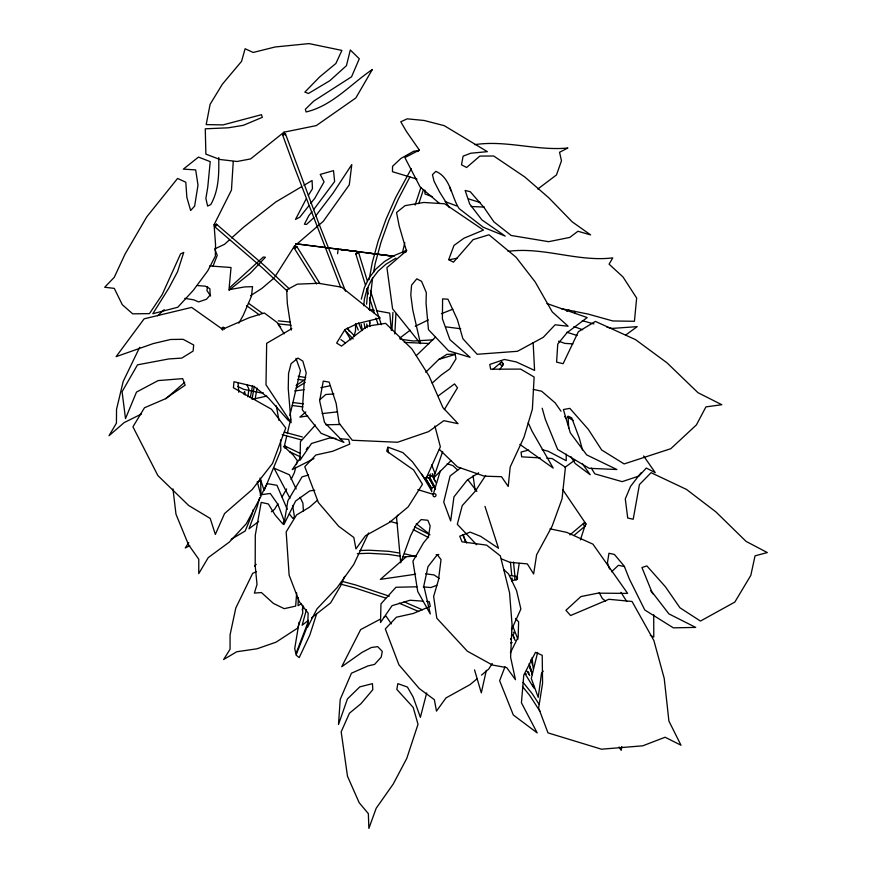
<?xml version="1.0" encoding="UTF-8"?>
<svg xmlns="http://www.w3.org/2000/svg" width="872" height="872" viewBox="0 0 872 872"><rect width="100%" height="100%" fill="white"/><g stroke="black" fill="none" stroke-linecap="round" stroke-linejoin="round"><path stroke-width="1.31" d="M355.58 324.199L355.493 330.717L354.206 335.884M366.589 304.197L368.049 287.618M298.344 597.702L298.028 605.68L301.265 603.827M391.964 329.747L392.934 312.394M394.798 333.922L395.921 313.975M233.249 161.538L231.462 190.074L214.076 224.714L215.537 244.291L215.351 256.085L207.852 270.68L193.29 290.354L177.768 307.271L152.829 313.702L168.797 288.185L177.474 271.879L183.741 252.4L180.559 253.937L162.148 294.682L149.439 313.626L132.686 313.833L122.287 304.71L114.276 288.37L104.684 287.259L114.232 277.361L125.11 253.992L146.79 216.812L177.583 178.444L185.801 182.226L186.859 197.399L190.652 210.479L194.63 206.13L197.999 185.147L195.688 169.909L183.36 169.124L198.478 157.08L210.217 161.647L207.754 187.273L205.879 198.424L207.623 206.075L210.795 204.539C218.894 190.314 219.057 173.528 218.709 157.614M296.665 592.938L295.673 606.105L284.228 608.667L273.437 603.435L261.426 592.546L254.384 593.102L257.011 584.436L255.191 565.634L255.3 535.092L261.208 502.381L268.369 503.983L275.138 515.014L282.953 524.116L283.967 520.344L277.917 504.376L270.266 493.476L261.48 494.675L267.083 483.622L276.969 485.29L287.28 509.401M363.798 305.767L364.365 299.194L367.003 289.166L371.69 279.52L378.197 271.039L385.925 264.227L395.964 258.134M337.573 253.719L338.151 249.196L296.011 243.8M247.877 396.869L248.901 389.13L246.983 384.912M361.302 299.096L364.387 287.575L369.107 277.885L375.887 269.056L384.53 261.502L394.624 255.376L406.439 250.493M515.941 579.727L516.736 579.444L519.222 563.421M621.791 746.508L621.191 750.345L619.087 746.988M207.569 286.517L206.926 290.529L210.653 296.022M254.232 386.438L252.041 399.267M252.945 509.978L252.302 513.75L245.174 531.004L231.145 539.343M255.169 398.711L257.098 388.116M369.139 279.64L372.246 262.701L378.067 241.402L385.947 219.45L395.67 197.508L411.322 168.699M372.627 277.59L369.63 303.968L369.695 310.508M373.576 272.402L375.243 263.322L381.042 242.122L388.781 220.551L398.362 198.98L409.938 176.918M250.297 397.621L252.509 385.947M299.063 622.346L294.736 648.463L295.87 653.847L308.121 621.932M296.883 246.667L294.289 248.237L296.829 246.547L319.85 283.389M486.336 670.35L481.3 692.859L474.532 669.87M402.472 252.738L404.804 242.612M289.831 415.606L300.426 370.589L295.935 358.392M296.393 464.602L297.363 460.667L293.166 454.999L284.218 446.758L286.692 436.196M287.313 433.558L290.714 419.05M537.643 652.387L531.288 678.449L538.231 697.349L541.523 673.249L543.191 671.146M295.739 467.218L294.442 472.45L291.085 479.513M426.691 692.913L420.38 717.307L413.11 696.968L407.442 687.071L397.872 683.648L396.804 689.392L413.208 707.432L418.015 724.272L406.777 758.389L393.228 784.048L376.192 808.257L368.878 828.4L368.344 813.652L359.155 802.665L347.492 776.254L341.181 731.804L349.454 713.198L360.943 703.737L372.813 689.687L372.431 683.659L359.82 686.874L347.438 698.908L338.5 724.469L340.222 699.388L351.438 673.217L367.962 665.925L374.6 664.388L381.217 657.139L382.285 651.395L377.707 646.643L371.374 647.504L362.12 652.321L341.715 666.731L360.67 629.573L380.301 619.174M340.636 287.259L293.864 165.756L282.626 134.986L284.043 133.994L285.526 134.026L318.978 223.875L345.53 291.193M285.526 134.026L282.626 134.986M316.536 614.193L309.8 635.099L299.194 657.619L296.066 655.046L308.394 623.524M259.605 497.825L257.305 506.327L248.989 528.813L258.657 521.456M260.259 495.394L260.924 492.963L260.641 479.698L257.665 482.499M306.464 609.593L302.126 625.257L308.437 620.297M417.819 489.65L433.253 494.337L440.371 470.673M580.403 539.888L585.69 523.516L562.887 489.89M415.116 205.062L420.947 187.415M418.789 203.634L423.378 189.791M442.671 451.511L433.591 477.965L450.911 460.721M302.181 609.909L303.521 606.225M504.997 666.764L499.634 680.705L513.303 714.964L537.185 732.894L521.423 702.767L523.778 675.081L535.517 652.321L542.221 655.319L542.569 683.365L538.613 708.031L547.987 732.872L601.495 749.201L642.751 745.822L665.107 737.243L680.999 745.233L668.9 721.046L664.213 678.351L653.88 640.549L632.026 601.473L608.841 599.293L570.593 615.523L565.917 610.313L580.894 596.568L597.919 593.156L627.633 593.396L592.927 544.15L566.811 532.4L550.003 528.824M510.371 652.834L518.186 637.149L518.6 621.867L515.483 618.39M213.03 266.167L217.248 255.289L215.046 250.024M344.614 576.392L340.581 585.962L330.641 602.857L311.587 617.823M243.637 393.948L244.661 391.539L245.13 394.962M511.504 629.748L520.878 609.038L516.551 590.595L508.507 573.852L503.591 569.438M368.616 533.01L353.76 564.467L337.17 587.564L316.983 608.896L307.489 627.404L308.176 613.212L299.314 601.691L289.123 575.139L286.169 531.876L296.545 514.949L309.571 507.144L317.473 500.19M286.626 488.92L282.059 496.942M139.705 347.263L123.203 381.413L116.532 409.339L116.434 423.149L109.022 435.717L124.097 422.637L141.504 413.982M397.73 515.178L396.553 517.576L400.706 562.8L410.603 535.746L416.064 524.933L421.165 519.592L427.869 520.279L430.158 525.914L428.392 536.858L423.4 542.994L412.925 561.197L417.732 591.499L430.299 613.964L423.825 585.842L427.988 566.647L437.297 554.734L441.025 559.562L438.453 580.087L433.635 596.448L436.796 618.204L467.327 651.199L492.44 665.031L506.719 667.614L515.472 679.702L510.611 657.335L512.038 624.45L509.575 592.895L500.321 555.856L486.609 545.12L462.018 541.828L459.74 536.193L470.095 532.116L480.657 536.345L498.49 548.248L484.985 506.36M238.819 323.174L243.277 315.25L251.441 296.273L252.542 286.681L244.683 286.91L228.998 289.7L231.036 267.508L209.662 265.938M277.928 503.744L274.484 509.412L271.345 511.799M315.664 215.984L333.191 192.941L351.798 164.568L349.291 184.799L323.338 221.27L294.365 246.22L274.822 276.98M306.257 198.772L295.521 219.384L299.783 217.226L308.971 205.618M308.328 195.415L312.459 188.723L312.067 180.515L303.903 185.344M492.233 663.505L488.691 669.118L481.453 675.135M188.755 542.526L185.267 547.987L189.725 545.676M485.65 475.48L475.284 491.176L462.247 505.607L457.31 524.334L476.679 544.717M499.667 369.673L503.384 364.18L501.193 360.834M300.775 457.31L292.229 469.605L313.964 458.628M306.225 449.494L307.772 447.249M157.581 315.773L164.241 309.636M640.964 472.864L630.554 486.369L625.289 498.904L627.72 518.044L633.214 519.243L639.416 484.603L651.09 472.689L686.449 489.399L715.89 511.886L746.061 541.381L767.316 552.565L755.043 555.835L750.814 575.389L734.824 602.083L700.445 621.071L679.964 607.795L665.478 586.867L646.871 565.895L641.945 567.552L651.733 591.608L668.911 613.888L695.703 627.404L673.358 627.851L644.768 609.975L629.322 578.932L624.298 566.244L614.422 554.461L608.939 553.262L607.435 562.887L609.572 568.98M444.339 409.622L457.506 387.778L454.53 383.909L438.365 395.79M310.65 203.514L314.825 198.227L324.068 181.867L320.253 174.4L333.507 170.65L334.63 181.54L313.637 209.651M312.034 211.667L308.83 215.678L304.393 224.213L306.53 224.409L313.844 217.673M254.537 566.375L256.183 564.315M501.738 366.131L503.384 364.18M425.776 372.235L438.442 359.776L446.856 354.337L455.13 354.119L455.98 358.893L449.745 368.954L441.167 375.102L432.196 383.059M315.413 425.046L300.448 441.646L300.001 460.285L311.511 443.467L329.518 438.027L335.905 438.474M433.449 487.241L431.095 488.396L431.684 491.743M416.347 355.602L435.542 337.072M611.512 571.792L618.455 565.285L624.417 566.571M184.657 382.361L165.844 398.766M229.925 287.488L263.29 257.044L265.415 257.24L250.362 273.176L229.02 290.234M229.565 239.789L224.496 244.334L214.61 248.978M231.592 237.969L243.746 227.047L275.912 201.901L301.57 186.728M304.829 379.658L296.099 385.577M305.843 411.922L299.859 417.143L307.729 415.89M319.806 399.725L325.79 394.504L333.922 393.948M406.45 250.831L386.928 267.65L392.574 308.819L420.468 343.644L412.783 310.018L410.788 295.03L411.562 285.155L416.805 278.822L421.568 281.329L426.31 292.621L426.048 303.085L428.468 329.638L448.622 350.871L470.106 357.313L449.93 339.688L442.387 318.792L442.605 298.878L447.957 299.205L457.386 319.61L462.89 338.739L477.148 354.283L517.456 351.296L543.3 337.311L555.093 324.809L568.097 326.215L552.259 311.904L535.212 281.994L516.061 257.24L488.974 234.775L473.115 239.647L453.451 262.189L448.699 259.671L453.974 245.446L463.969 238.209L483.47 230.088L444.655 203.775L423.738 202.468L405.044 205.65L396.542 212.517L399.191 226.022L406.45 250.831L404.968 251.3M274.113 278.026L261.84 288.447L250.526 295.717M492.68 369.499L500.539 362.872M569.917 534.907L583.684 523.309M574.059 535.397L584.85 526.317M284.021 132.173L250.602 158.922L237.053 161.484L219.897 159.489L205.879 154.115L205.269 128.805L228.257 127.813L243.31 125.328L262.319 117.339L261.48 114.69L223.047 124.903L206.195 124.598L210.119 104.302L222.327 84.257L241.555 61.356L245.108 48.734L253.185 52.462L275.16 46.979L309.037 43.6L341.911 50.413L335.884 63.482L319.61 76.965L304.862 92.116L308.459 93.478L329.78 80.736L346.435 65.683L350.315 49.987L359.286 58.784L351.558 76.791L313.811 101.032L305.309 109.305L306.137 111.954C332.243 105.828 350.838 84.017 372.322 69.531L355.863 97.936L316.285 125.601L284.021 132.173L285.297 135.051M417.579 151.543L419.345 150.071L406.516 131.585L400.771 121.786L407.18 118.832L424.13 120.478L444.262 125.666L487.361 151.663L470.836 153.221L463.097 156.132L461.506 164.797L466.618 167.5L479.851 156.088L493.705 156.001L524.77 176.951L548.848 197.846L572.185 221.837L590.617 234.895L577.962 231.254L569.787 237.413L548.652 241.686L511.166 235.473L493.923 221.891L484.113 207.656L470.291 191.742L465.136 190.423L469.714 204.026L481.878 219.886L505.215 236.105L483.317 227.287L459.119 208.593C451.184 196.483 450.737 177.768 435.88 171.381L432.425 174.64L434.071 181.256L439.553 191.938L449.32 207.601M477.322 678.58L470.073 684.607L445.963 697.938L436.469 711.116L434.354 699.682L419.225 688.509L398.929 664.802L385.304 628.93L396.4 617.213L413.274 613.474L430.31 606.334L429.188 601.604L426.637 601.429M460.634 467.85L450.083 475.992L443.728 502.065L450.671 520.966L453.963 496.866L467.316 480.003L478.652 472.82M399.768 338.118L410.145 330.205M537.795 189.039L556.478 174.934L561.481 160.797L559.541 152.262L567.879 148.011C536.771 151.041 505.967 139.891 474.771 144.643M625.922 334.892L637.181 326.64L612.1 328.417L606.901 327.142M565.023 467.316L574.692 460.263M566.735 311.315L568.817 309.822M291.193 329.06L287.324 303.598L286.67 289.896L297.276 284.152L318.574 283.291L341.595 287.171L380.268 318.018L357.237 323.654L344.909 329.594L336.636 343.034L341.497 346.108L367.156 326.215L385.598 323.338L411.9 348.942L428.991 375.821L442.878 407.54L458.051 423.672L443.837 420.675L428.632 431.607L397.556 442.257L352.266 440.251L339.045 423.094L336.167 403.464L329.147 382.089L323.25 381.118L319.653 400.815L324.504 422.43L343.928 442.387L321.158 433.351L302.344 409.829L304.154 383.233L306.203 372.9L302.846 361.139L297.984 358.065L291.074 363.689L288.556 373.38L288.24 388.465L291.095 422.713L265.993 384.792L266.669 343.317L291.684 328.722M296.131 388.029L305.255 382.405M431.553 487.742L432.272 487.295M383.756 617.343L386.067 616.123L391.332 623.883M419.345 150.071L404.881 157.603L420.119 186.968L439.553 203.503M415.279 326.292L428.283 319.926M256.183 571.727L252.651 573.362L235.8 608.013L230.088 634.751L230.055 649.248L223.624 659.537L236.759 651.744L257.022 648.79L276.043 642.173L297.679 628.08L302.748 613.06L302.54 605.288M329.551 385.882L320.863 387.669M441.45 313.713L452.841 309.168M436.818 585.341L430.844 587.543L423.269 586.911M438.605 359.449L455.402 354.392M252.88 399.169L266.799 396.084M308.535 475.022L302.039 476.875L287.88 500.724L283.923 524.562L295.608 501.051L309.8 490.871L314.781 490.249M511.581 580.883L516.736 579.444M528.606 450.05L521.053 452.067L521.674 456.852L540.215 457.876M449.036 259.769L456.972 258.265M322.16 413.579L337.573 411.846M418.734 150.616L413.688 151.259L400.946 158.421L392.553 166.301L392.465 171.719L416.98 179.098M294.66 390.918L304.077 389.751M508.049 251.365C543.267 246.58 577.689 262.145 612.776 257.883L609.081 264.161L622.99 276.947L636.658 298.05L634.424 321.288L612.842 320.961L588.066 314.073L561.11 308.633M415.802 556.074L406.319 556.718L380.388 579.368L415.584 574.223M436.131 554.701L438.834 554.516M432.926 339.862L413.241 340.996L400.03 339.121M263.148 392.662L260.488 392.782L243.648 389.337L237.729 386.47M359.994 550.526L369.009 550.21L388.661 551.311L399.311 552.979M357.357 553.676L368.889 553.273L388.454 554.374L400.368 556.238M325.856 424.806L340.222 424.479M416.827 586.791L395.943 587.27L380.966 603.871L380.519 622.51L392.04 605.691L410.047 600.241L422.811 601.157M429.351 343.514L404.303 342.38M471.12 206.511L484.374 207.078M546.842 458.247L552.139 458.541L565.438 467.207L562.037 498.904L552.118 526.187L536.618 554.788L533.631 573.961L527.32 563.89L509.913 562.32L501.389 558.887M278.299 320.852L290.322 322.095M572.893 343.884L564.936 343.394L558.549 341.181M339.731 438.747L348.669 439.39L349.781 444.11L332.744 451.249L315.871 454.999L304.775 466.705L318.411 502.577L338.696 526.285L353.825 537.468L355.95 548.891L365.444 535.724L389.555 522.383L408.161 506.894L422.473 484.233L413.568 469.91L386.721 451.162L387.855 447.096L402.897 452.612L412.511 461.888L425.492 479.633L440.36 446.813L434.877 425.983M197.279 285.536L205.509 286.212L209.858 288.697L210.185 294.987L206.511 299.238L198.631 301.919L193.737 299.826L184.82 298.366M278.124 323.894L291.03 325.234M295.815 243.757L343.252 249.795M391.692 256.008L393.152 256.194M367.842 252.88L340.614 249.425L359.079 251.823L355.667 251.387M394.209 256.237L367.036 252.88L381.184 254.689M390.394 255.888L338.151 249.196M446.093 326.88L460.754 328.755M292.796 402.504L303.489 403.856M292.284 405.524L302.933 406.864M382.219 254.809L392.128 256.085M425.601 573.82L434.06 574.931L439.401 578.518M404.63 553.818L416.391 556.663M403.028 556.652L405.676 557.066M298.18 376.268L305.756 377.543M297.886 379.32L304.175 380.377M510.087 575.433L516.409 576.556M368.954 309.375L374.143 310.301M376.737 310.77L389.719 313.103L391.386 330.455M533.283 389.413L541.621 391.212L555.126 402.831L560.979 411.192M593.908 323.948L582.322 320.678M542.122 449.625L548.074 451.216L566.222 460.699L566.201 454.149M342.75 581.515L355.798 584.992L389.293 596.165M340.451 584.066L354.784 587.881L385.697 598.072M284.327 432.087L302.377 436.992M282.19 434.681L301.461 439.913M389.893 521.358L397.567 523.527M577.068 335.469L566.898 332.254M468.798 198.958L480.047 202.489M284.218 446.758L286.986 447.652M447.205 463.708L453.015 465.692L457.702 470.139M546.94 303.543L587.194 317.561L567.007 332.701L557.753 344.048L556.598 362.142L563.127 363.678L578.365 331.709L595.402 321.408L635.535 339.644L667.058 362.872L697.96 392.694L721.831 404.728L705.928 406.886L696.434 424.882L670.819 448.688L624.134 463.937L601.68 450.007L588.317 429.351L569.863 408.358L563.399 409.546L570.277 432.785L586.682 454.89L616.875 469.528L589.134 468.297L557.655 449.462L545.294 419.269L542.199 408.238M573.918 326.553L582.638 329.758M432.556 196.821L424.991 193.955L424.828 190.107M445.178 201.596L456.536 205.89M404.085 601.789L422.386 609.811M399.202 603.206L418.691 611.512M414.473 526.797L429.983 534.852M413.241 529.609L428.664 537.621M284.926 446.061L300.426 453.473M289.58 451.685L300.295 456.808M650.349 635.285L653.782 637.083L653.717 614.804M214.076 224.714L215.962 225.717M567.399 417.001L573.22 420.5M367.504 281.493L358.686 252.858L356.921 252.945L355.776 253.752L365.455 285.133M355.82 253.872L358.686 252.858M248.498 303.282L262.483 313.342M246.623 305.69L259.507 314.923M519.897 444.404L553.197 468.09L532.062 431.215L528.203 422.778M340.876 339.611L345.192 342.75M605.659 601.026L602.399 598.617L599.195 592.698M278.582 325.289L280.719 326.88M416.326 523.8L427.803 532.814M216.496 224.213L264.325 265.524L289.351 288.905M214.588 226.611L262.374 267.868L287.368 291.215M439.335 449.353L457.473 466.891L484.32 476.167L501.509 476.712L508.213 486.478L510.196 466.978L523.996 437.232L532.378 409.164L534.133 377.031L520.649 369.096L490.631 369.205L489.781 364.431L504.419 359.46L516.289 361.945L534.58 370.415L533.141 342.652M347.939 329.125L354.305 335.72M345.007 330.488L353.16 338.935M294.365 246.22L295.88 247.822M288.621 420.751L268.38 397.926L254.221 386.558L233.99 381.707L233.413 387.778L271.443 409.219L285.776 427.978L272.511 463.446L252.237 489.497L224.551 513.564L215.34 534.427L210.217 518.437L188.657 505.477L157.876 475.567L132.936 426.822L144.49 407.747L165.059 398.929L185.115 385.195L182.684 378.633L158.148 380.584L136.501 392.084L125.503 418.593L122.08 391.724L137.504 364.834L168.797 358.948L181.768 358.098L193.115 351.078L193.682 345.007L183.142 339.317L170.629 339.481L153.287 343.568L116.107 356.659L144.109 318.836L191.622 307.391L222.556 329.289L249.163 317.702L264.325 312.993L277.231 322.575L284.119 333.78M523.08 682.362L532.323 693.85L538.94 704.096M522.513 686.515L529.871 695.66L539.932 711.247M289.341 513.935L292.872 518.426L294.453 516.834L292.578 505.455M468.002 479.905L476.875 491.427M582.42 463.806L590.202 474.717L575.171 463.501L570.888 456.666M564.642 416.413L566.102 418.506M650.73 590.704L652.932 593.843M643.623 455.958L655.254 472.646L646.305 468.046L638.98 476.014L622.161 481.649L594.835 473.867L591.292 468.079M428.784 477.921L435.379 489.116M425.351 478.227L431.455 488.102M425.253 477.845L431.858 489.072M620.984 592.35L626.728 601.451M294.289 248.237L316.601 283.945M526.961 671.058L529.74 675.56M524.933 673.576L533.239 687.016M347.318 328.101L349.345 331.469M344.767 329.79L350.849 339.895M421.623 474.052L431.738 491.001M430.016 479.556L435.041 488.505M432.043 475.142L436.283 483.099M430.103 477.976L435.564 488.211M462.596 534.787L466.662 543.016M429.471 477.725L431.193 481.3M296.153 489.007L289.395 474.793L274.048 468.166L289.973 498.293M300.099 497.291L302.911 503.209L303.434 511.221M529.871 668.116L531.931 672.824M512.812 634.881L514.338 638.555M432.795 476.003L434.801 480.821M358.621 323.011L361.161 329.115M355.722 323.97L358.261 330.074M512.594 625.791L517.924 639.209M512.725 634.402L515.156 640.506M431.662 464.95L435.063 473.485M532.312 674.459L529.195 663.527M528.094 671.876L529.021 674.405M532.759 684.531L534.155 688.324M465.506 541.959L463.283 534.678M449.592 186.891L450.988 190.946M259.987 478.041L264.161 490.467L280.839 450.257L280.544 439.957M381.358 324.744L370.328 290.43M375.985 318.149L378.088 324.558M574.419 311.293L575.139 313.506M530.885 659.679L532.487 664.671M530.056 667.08L532.465 674.612M366.665 288.937L368.278 294.017M369.488 297.821L374.328 313.048M257.229 481.726L261.077 496.07L246.362 523.647L229.314 542.101L208.234 557.622L198.751 573.613L198.783 559.268L188.483 544.662L175.981 514.207L172.961 488.887M582.463 449.974L579.335 438.235L571.716 417.841L568.043 416.173L568.74 428.272M364.136 323.512L365.117 328.537M361.172 324.264L362.392 330.575M276.326 405.862L278.975 420.446M473.049 475.785L475.164 490.304M387.811 447.445L388.509 452.753M366.774 323.915L367.21 327.719M433.188 493.694L433.253 494.337M513.477 562.058L514.949 576.37M510.425 562.32L511.766 575.367M512.038 577.973L512.311 580.578M532.116 657.488L533.195 668.639M369.51 321.485L369.946 326.564M238.056 382.939L238.797 392.28M369.793 320.972L369.826 323.588M283.792 446.813A1.537 0.741 -64.4 0 1 285.079 446.181A1.537 0.741 -64.4 0 1 284.763 448.088M222.774 330.15A1.537 1.264 78 0 1 222.011 328.243A1.537 1.264 78 0 1 223.483 327.316A1.537 1.264 78 0 1 224.507 329.06M513.303 632.135A1.537 1.297 -26.2 0 1 513.75 633.933A1.537 1.297 -26.2 0 1 511.69 634.576M428.664 475.393A1.537 1.297 -26.4 0 1 430.06 476.755A1.537 1.297 -26.4 0 1 428.25 478.085A1.537 1.297 -26.4 0 1 427.171 476.504M510.567 638.511A1.537 1.297 -26.4 0 1 510.534 639.209M432.24 473.649A1.537 1.297 -26.3 0 1 432.665 475.534A1.537 1.297 -26.3 0 1 430.474 476.003A1.537 1.297 -26.3 0 1 430.441 474.03M291.433 330.041A1.537 1.472 47.3 0 1 291.63 328.559M512.147 642.62A1.537 1.297 -26.6 0 1 510.665 642.795M405.807 252.499A1.537 1.428 67.5 0 1 406.788 250.384M526.263 674.1A1.537 1.297 -26.4 0 1 526.165 673.773M528.574 672.29A1.537 1.297 -26.4 0 1 528.846 672.508M517.597 578.659A1.537 1.504 -79.9 0 1 515.287 579.291A1.537 1.504 -79.9 0 1 515.287 576.861A1.537 1.504 -79.9 0 1 517.597 577.482M585.57 525.685A1.537 1.275 49.9 0 1 583.51 524.781A1.537 1.275 49.9 0 1 584.382 522.971A1.537 1.275 49.9 0 1 586.137 524.508M433.983 496.637A1.537 1.515 -19.3 0 0 436.011 494.925A1.537 1.515 -19.3 0 0 433.526 494.043A1.537 1.515 -19.3 0 0 433.983 496.637M500.234 363.842A1.537 1.275 49.9 0 0 502.425 365.248A1.537 1.275 49.9 0 0 502.185 362.785A1.537 1.275 49.9 0 0 500.234 363.842M215.242 226.458A1.537 0.589 -49.8 0 0 216.594 224.333A1.537 0.589 -49.8 0 0 214.795 225.445A1.537 0.589 -49.8 0 0 215.242 226.458"/></g></svg>
